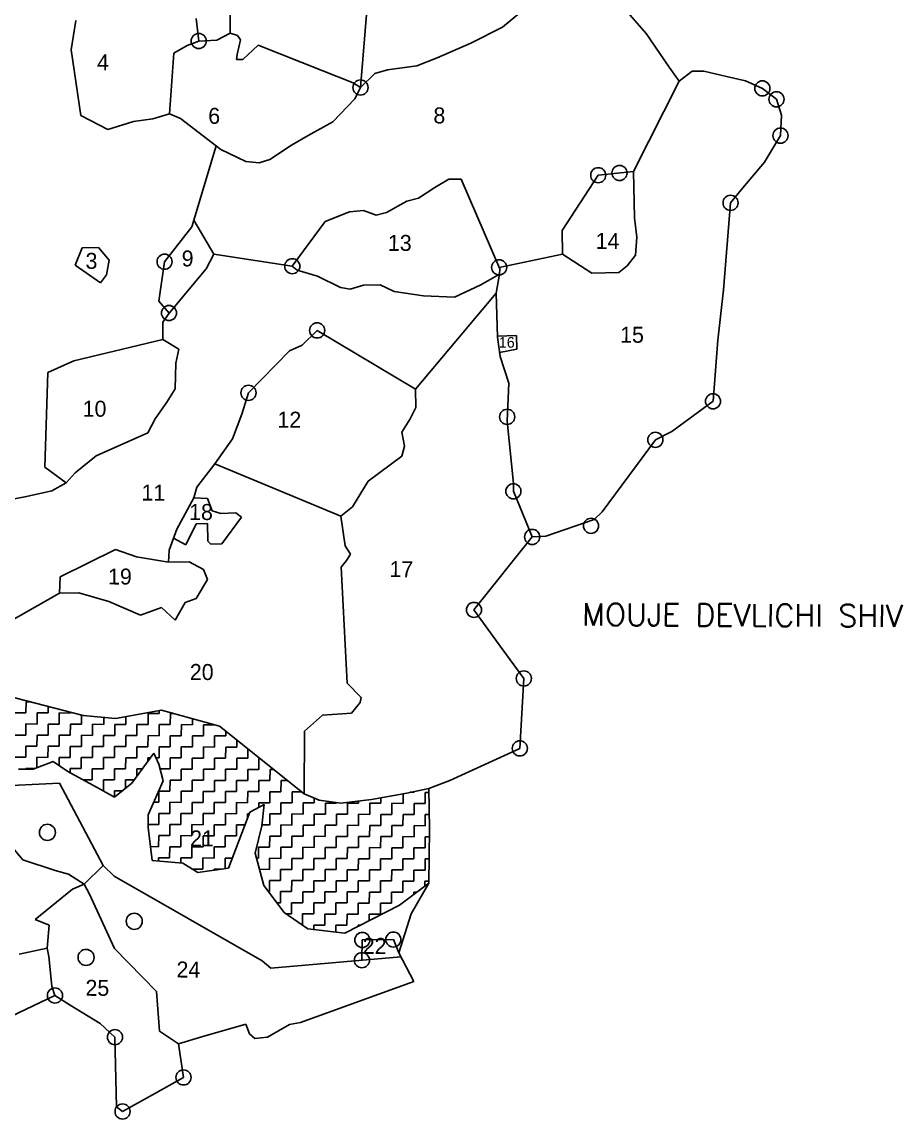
# Model space of a CAD drawing. Header units: metres. Extents: x 338204 to 340532, y 1770248 to 1773292.
# Drawn here: x 339408 to 340532, y 1770864 to 1772265 of the extents above; entities that cross this region are included whole.
import ezdxf

# ---------------------------------------------------------------- set-up
doc = ezdxf.new("R2010")
doc.units = ezdxf.units.M
for name, color, linetype in [('POLY_HATCH', 12, 'Continuous'), ('POLY_PARCEL', 6, 'Continuous'), ('TEXT_MAPOUT', 7, 'Continuous'), ('TEXT_PARCEL', 7, 'Continuous'), ('V_BOUND_LINE', 7, 'Continuous')]:
    doc.layers.add(name, color=color, linetype=linetype)
doc.styles.get("Standard").update_dxf_attribs({"font": 'simplex.shx'})
doc.styles.add('TEXT_MAP', font='', dxfattribs={"height": 1.8})
doc.styles.get('TEXT_MAP').set_extended_font_data('Kruti Dev 050')

msp = doc.modelspace()

# ---------------------------------------------------------------- linework, layer by layer
for centre in [(339634.1, 1772240.2), (339840.5, 1772180.8), (340353.5, 1772179.7), (340371.5, 1772165.8), (340376.6, 1772119.4), (340144, 1772068.8), (340171.2, 1772071.7), (340312.9, 1772033.6), (339590.5, 1771958.4), (339753.5, 1771952.6), (340017.6, 1771951.2), (339596.2, 1771892.9), (339785.2, 1771870.7), (339697.6, 1771791), (340290.5, 1771780.2), (340027.8, 1771760.3), (340216.9, 1771731), (340035.7, 1771665.3), (340134.8, 1771621.2), (340059.7, 1771607), (339985.4, 1771513.8), (340049, 1771426.3), (340043.9, 1771337), (339842.9, 1771092.4), (339882.5, 1771092.9), (339842.4, 1771066.5), (339450.6, 1771021.5), (339527.2, 1770968.3), (339614.7, 1770916.9), (339536.9, 1770873.4)]:
    msp.add_circle(centre, 9.65)
for centre in [(339441, 1771229.8), (339551.8, 1771116.2), (339490.3, 1771070.1)]:
    msp.add_ellipse(centre, major_axis=(7.27, 7.27), ratio=1, start_param=5.493202, end_param=11.776387)
at = {"layer": 'POLY_HATCH'}
for p, q in [((339486.8, 1771378.9), (339370, 1771409.3)), ((339527.9, 1771375), (339486.8, 1771378.9)), ((339586.4, 1771385.9), (339527.9, 1771375)), ((339660.5, 1771365.3), (339586.4, 1771385.9)), ((339768.5, 1771279), (339660.5, 1771365.3)), ((339577, 1771330.9), (339548.7, 1771292.8)), ((339583, 1771316.8), (339577, 1771330.9)), ((339448.2, 1771320.4), (339423, 1771310.5)), ((339467.2, 1771307.3), (339448.2, 1771320.4)), ((339423, 1771310.5), (339403.9, 1771310.6)), ((339508.4, 1771285), (339467.2, 1771307.3)), ((339588.9, 1771295.6), (339583, 1771316.8)), ((339548.7, 1771292.8), (339526.5, 1771274.8)), ((339569.7, 1771252), (339588.9, 1771295.6)), ((339526.5, 1771274.8), (339508.4, 1771285)), ((339787.7, 1771271), (339768.5, 1771279)), ((339854.8, 1771271.8), (339899.5, 1771280)), ((339899.5, 1771280), (339927.8, 1771285.6)), ((339928.5, 1771233.8), (339927.8, 1771285.6)), ((339717.7, 1771265.4), (339699.5, 1771255.5)), ((339714.5, 1771238.3), (339717.7, 1771265.4)), ((339815.3, 1771266.9), (339787.7, 1771271)), ((339854.8, 1771271.8), (339815.3, 1771266.9)), ((339569.6, 1771236), (339569.7, 1771252)), ((339699.5, 1771255.5), (339672, 1771184.2)), ((339574.5, 1771193.7), (339569.6, 1771236)), ((339706.3, 1771203.2), (339714.5, 1771238.3)), ((339927.6, 1771164.9), (339928.5, 1771233.8)), ((339613.7, 1771190.5), (339574.5, 1771193.7)), ((339717.2, 1771161.9), (339706.3, 1771203.2)), ((339632.8, 1771178.4), (339613.7, 1771190.5)), ((339672, 1771184.2), (339632.8, 1771178.4)), ((339927.6, 1771164.9), (339890.2, 1771137)), ((339743.2, 1771127.6), (339717.2, 1771161.9)), ((339890.2, 1771137), (339820.6, 1771101.2)), ((339773.3, 1771106.4), (339743.2, 1771127.6)), ((339820.6, 1771101.2), (339773.3, 1771106.4))]:
    msp.add_line(p, q, dxfattribs=at)
at = {"layer": 'POLY_HATCH', "linetype": 'Continuous'}
for p, q in [((339413.6, 1771382.4), (339413.7, 1771396.5)), ((339413.7, 1771396.5), (339419.3, 1771396.5)), ((339442, 1771382.2), (339442, 1771390.6)), ((339399.5, 1771382.4), (339413.6, 1771382.4)), ((339427.7, 1771368.1), (339427.8, 1771382.3)), ((339427.8, 1771382.3), (339442, 1771382.2)), ((339456.1, 1771382.2), (339470.3, 1771382.1)), ((339456.1, 1771368), (339456.1, 1771382.2)), ((339470.3, 1771382.1), (339470.3, 1771383.2)), ((339484.4, 1771367.9), (339484.5, 1771379.6)), ((339512.8, 1771367.7), (339512.8, 1771376.5)), ((339541.1, 1771367.6), (339541.2, 1771377.5)), ((339569.4, 1771367.5), (339569.5, 1771381.6)), ((339569.5, 1771381.6), (339583.7, 1771381.6)), ((339583.7, 1771381.6), (339583.7, 1771385.4)), ((339597.8, 1771367.3), (339597.9, 1771381.5)), ((339597.9, 1771381.5), (339602.3, 1771381.5)), ((339626.1, 1771367.2), (339626.2, 1771374.9)), ((339413.5, 1771354), (339413.6, 1771368.2)), ((339413.6, 1771368.2), (339427.7, 1771368.1)), ((339441.8, 1771353.9), (339441.9, 1771368.1)), ((339441.9, 1771368.1), (339456.1, 1771368)), ((339470.2, 1771353.8), (339470.3, 1771367.9)), ((339470.3, 1771367.9), (339484.4, 1771367.9)), ((339498.5, 1771353.6), (339498.6, 1771367.8)), ((339498.6, 1771367.8), (339512.8, 1771367.7)), ((339526.9, 1771367.7), (339541.1, 1771367.6)), ((339526.9, 1771353.5), (339526.9, 1771367.7)), ((339555.2, 1771353.4), (339555.3, 1771367.5)), ((339555.3, 1771367.5), (339569.4, 1771367.5)), ((339583.6, 1771367.4), (339597.8, 1771367.3)), ((339583.6, 1771353.2), (339583.6, 1771367.4)), ((339611.9, 1771353.1), (339612, 1771367.3)), ((339612, 1771367.3), (339626.1, 1771367.2)), ((339640.2, 1771353), (339640.3, 1771367.2)), ((339640.3, 1771367.2), (339654.1, 1771367.1)), ((339399.3, 1771354.1), (339413.5, 1771354)), ((339427.6, 1771339.8), (339427.7, 1771354)), ((339427.7, 1771354), (339441.8, 1771353.9)), ((339456, 1771353.8), (339470.2, 1771353.8)), ((339456, 1771339.7), (339456, 1771353.8)), ((339484.3, 1771339.5), (339484.4, 1771353.7)), ((339484.4, 1771353.7), (339498.5, 1771353.6)), ((339512.6, 1771339.4), (339512.7, 1771353.6)), ((339512.7, 1771353.6), (339526.9, 1771353.5)), ((339541, 1771353.4), (339555.2, 1771353.4)), ((339541, 1771339.3), (339541, 1771353.4)), ((339569.3, 1771339.1), (339569.4, 1771353.3)), ((339569.4, 1771353.3), (339583.6, 1771353.2)), ((339597.7, 1771353.2), (339611.9, 1771353.1)), ((339597.7, 1771339), (339597.7, 1771353.2)), ((339626, 1771338.9), (339626.1, 1771353)), ((339626.1, 1771353), (339640.2, 1771353)), ((339654.3, 1771338.7), (339654.4, 1771352.9)), ((339654.4, 1771352.9), (339668.6, 1771352.9)), ((339668.6, 1771352.9), (339668.6, 1771358.8)), ((339682.7, 1771338.6), (339682.7, 1771347.5)), ((339413.4, 1771339.8), (339427.6, 1771339.8)), ((339413.4, 1771325.7), (339413.4, 1771339.8)), ((339441.7, 1771325.5), (339441.8, 1771339.7)), ((339441.8, 1771339.7), (339456, 1771339.7)), ((339470.1, 1771339.6), (339484.3, 1771339.5)), ((339470.1, 1771325.4), (339470.1, 1771339.6)), ((339498.4, 1771325.3), (339498.5, 1771339.5)), ((339498.5, 1771339.5), (339512.6, 1771339.4)), ((339526.7, 1771325.2), (339526.8, 1771339.3)), ((339526.8, 1771339.3), (339541, 1771339.3)), ((339555.1, 1771339.2), (339569.3, 1771339.1)), ((339555.1, 1771325), (339555.1, 1771339.2)), ((339583.4, 1771324.9), (339583.5, 1771339.1)), ((339583.5, 1771339.1), (339597.7, 1771339)), ((339611.8, 1771338.9), (339626, 1771338.9)), ((339611.8, 1771324.8), (339611.8, 1771338.9)), ((339640.1, 1771324.6), (339640.2, 1771338.8)), ((339640.2, 1771338.8), (339654.3, 1771338.7)), ((339668.4, 1771324.5), (339668.5, 1771338.7)), ((339668.5, 1771338.7), (339682.7, 1771338.6)), ((339696.8, 1771324.4), (339696.8, 1771336.2)), ((339399.2, 1771325.7), (339413.4, 1771325.7)), ((339427.5, 1771325.6), (339441.7, 1771325.5)), ((339427.5, 1771312.2), (339427.5, 1771325.6)), ((339455.8, 1771315.1), (339455.9, 1771325.5)), ((339455.9, 1771325.5), (339470.1, 1771325.4)), ((339484.2, 1771325.4), (339498.4, 1771325.3)), ((339484.2, 1771311.2), (339484.2, 1771325.4)), ((339512.5, 1771311.1), (339512.6, 1771325.2)), ((339512.6, 1771325.2), (339526.7, 1771325.2)), ((339540.8, 1771310.9), (339540.9, 1771325.1)), ((339540.9, 1771325.1), (339555.1, 1771325)), ((339569.2, 1771320.4), (339569.3, 1771325)), ((339569.3, 1771325), (339572.6, 1771324.9)), ((339579.6, 1771324.9), (339583.4, 1771324.9)), ((339597.5, 1771310.7), (339597.6, 1771324.8)), ((339597.6, 1771324.8), (339611.8, 1771324.8)), ((339625.9, 1771324.7), (339640.1, 1771324.6)), ((339625.9, 1771310.5), (339625.9, 1771324.7)), ((339654.2, 1771310.4), (339654.3, 1771324.6)), ((339654.3, 1771324.6), (339668.4, 1771324.5)), ((339682.6, 1771324.4), (339696.8, 1771324.4)), ((339682.6, 1771310.3), (339682.6, 1771324.4)), ((339710.9, 1771310.1), (339711, 1771324.3)), ((339711, 1771324.3), (339711.8, 1771324.3)), ((339413.3, 1771311.5), (339425.5, 1771311.5)), ((339413.3, 1771310.5), (339413.3, 1771311.5)), ((339470, 1771311.2), (339484.2, 1771311.2)), ((339470, 1771305.8), (339470, 1771311.2)), ((339498.3, 1771311.1), (339512.5, 1771311.1)), ((339498.3, 1771296.9), (339498.3, 1771311.1)), ((339526.6, 1771296.8), (339526.7, 1771311)), ((339526.7, 1771311), (339540.8, 1771310.9)), ((339555, 1771310.9), (339562.1, 1771310.8)), ((339555, 1771301.2), (339555, 1771310.9)), ((339584.7, 1771310.7), (339597.5, 1771310.7)), ((339611.6, 1771296.4), (339611.7, 1771310.6)), ((339611.7, 1771310.6), (339625.9, 1771310.5)), ((339640, 1771310.5), (339654.2, 1771310.4)), ((339640, 1771296.3), (339640, 1771310.5)), ((339668.3, 1771296.2), (339668.4, 1771310.3)), ((339668.4, 1771310.3), (339682.6, 1771310.3)), ((339696.7, 1771310.2), (339710.9, 1771310.1)), ((339696.7, 1771296), (339696.7, 1771310.2)), ((339725, 1771295.9), (339725.1, 1771310.1)), ((339725.1, 1771310.1), (339729.6, 1771310.1)), ((339486.2, 1771297), (339498.3, 1771296.9)), ((339512.4, 1771296.9), (339526.6, 1771296.8)), ((339512.4, 1771282.7), (339512.4, 1771296.9)), ((339540.7, 1771286.4), (339540.8, 1771296.8)), ((339540.8, 1771296.8), (339551.6, 1771296.7)), ((339597.4, 1771282.3), (339597.5, 1771296.5)), ((339597.5, 1771296.5), (339611.6, 1771296.4)), ((339625.7, 1771282.2), (339625.8, 1771296.4)), ((339625.8, 1771296.4), (339640, 1771296.3)), ((339654.1, 1771296.2), (339668.3, 1771296.2)), ((339654.1, 1771282.1), (339654.1, 1771296.2)), ((339682.4, 1771281.9), (339682.5, 1771296.1)), ((339682.5, 1771296.1), (339696.7, 1771296)), ((339710.8, 1771296), (339725, 1771295.9)), ((339710.8, 1771281.8), (339710.8, 1771296)), ((339739.1, 1771281.7), (339739.2, 1771295.8)), ((339739.2, 1771295.8), (339747.4, 1771295.8)), ((339526.5, 1771282.6), (339536.1, 1771282.6)), ((339526.5, 1771274.9), (339526.5, 1771282.6)), ((339583.2, 1771282.4), (339597.4, 1771282.3)), ((339583.2, 1771268.2), (339583.2, 1771282.4)), ((339611.5, 1771268.1), (339611.6, 1771282.3)), ((339611.6, 1771282.3), (339625.7, 1771282.2)), ((339639.8, 1771268), (339639.9, 1771282.1)), ((339639.9, 1771282.1), (339654.1, 1771282.1)), ((339668.2, 1771267.8), (339668.3, 1771282)), ((339668.3, 1771282), (339682.4, 1771281.9)), ((339696.5, 1771267.7), (339696.6, 1771281.9)), ((339696.6, 1771281.9), (339710.8, 1771281.8)), ((339724.9, 1771281.7), (339739.1, 1771281.7)), ((339724.9, 1771267.6), (339724.9, 1771281.7)), ((339753.2, 1771267.4), (339753.3, 1771281.6)), ((339753.3, 1771281.6), (339765.3, 1771281.6)), ((339894.9, 1771266.8), (339895, 1771279.2)), ((339903.9, 1771280.9), (339909.2, 1771280.9)), ((339909.2, 1771280.9), (339909.2, 1771281.9)), ((339923.3, 1771280.8), (339927.8, 1771280.8)), ((339923.3, 1771266.7), (339923.3, 1771280.8)), ((339576.9, 1771268.2), (339583.2, 1771268.2)), ((339597.3, 1771268.2), (339611.5, 1771268.1)), ((339597.3, 1771254), (339597.3, 1771268.2)), ((339625.6, 1771253.9), (339625.7, 1771268)), ((339625.7, 1771268), (339639.8, 1771268)), ((339654, 1771267.9), (339668.2, 1771267.8)), ((339654, 1771253.7), (339654, 1771267.9)), ((339682.3, 1771253.6), (339682.4, 1771267.8)), ((339682.4, 1771267.8), (339696.5, 1771267.7)), ((339710.7, 1771267.6), (339724.9, 1771267.6)), ((339710.7, 1771261.6), (339710.7, 1771267.6)), ((339739, 1771267.5), (339753.2, 1771267.4)), ((339739, 1771253.3), (339739, 1771267.5)), ((339767.3, 1771253.2), (339767.4, 1771267.4)), ((339767.4, 1771267.4), (339781.6, 1771267.3)), ((339781.6, 1771267.3), (339781.6, 1771273.5)), ((339795.7, 1771267.2), (339809.9, 1771267.2)), ((339795.7, 1771253.1), (339795.7, 1771267.2)), ((339809.9, 1771267.2), (339809.9, 1771267.7)), ((339824, 1771252.9), (339824.1, 1771267.1)), ((339824.1, 1771267.1), (339838.2, 1771267)), ((339838.2, 1771267), (339838.2, 1771269.7)), ((339852.3, 1771252.8), (339852.4, 1771267)), ((339852.4, 1771267), (339866.6, 1771266.9)), ((339866.6, 1771266.9), (339866.6, 1771274)), ((339880.7, 1771266.9), (339894.9, 1771266.8)), ((339880.7, 1771252.7), (339880.7, 1771266.9)), ((339909, 1771252.6), (339909.1, 1771266.7)), ((339909.1, 1771266.7), (339923.3, 1771266.7)), ((339583, 1771239.9), (339583.1, 1771254)), ((339583.1, 1771254), (339597.3, 1771254)), ((339611.4, 1771253.9), (339625.6, 1771253.9)), ((339611.4, 1771239.7), (339611.4, 1771253.9)), ((339639.7, 1771239.6), (339639.8, 1771253.8)), ((339639.8, 1771253.8), (339654, 1771253.7)), ((339668.1, 1771253.7), (339682.3, 1771253.6)), ((339668.1, 1771239.5), (339668.1, 1771253.7)), ((339696.4, 1771247.5), (339696.5, 1771253.5)), ((339696.5, 1771253.5), (339698.8, 1771253.5)), ((339724.7, 1771239.2), (339724.8, 1771253.4)), ((339724.8, 1771253.4), (339739, 1771253.3)), ((339753.1, 1771253.3), (339767.3, 1771253.2)), ((339753.1, 1771239.1), (339753.1, 1771253.3)), ((339781.4, 1771239), (339781.5, 1771253.1)), ((339781.5, 1771253.1), (339795.7, 1771253.1)), ((339809.8, 1771253), (339824, 1771252.9)), ((339809.8, 1771238.8), (339809.8, 1771253)), ((339838.1, 1771238.7), (339838.2, 1771252.9)), ((339838.2, 1771252.9), (339852.3, 1771252.8)), ((339866.4, 1771238.6), (339866.5, 1771252.7)), ((339866.5, 1771252.7), (339880.7, 1771252.7)), ((339894.8, 1771238.4), (339894.9, 1771252.6)), ((339894.9, 1771252.6), (339909, 1771252.6)), ((339923.1, 1771238.3), (339923.2, 1771252.5)), ((339923.2, 1771252.5), (339928.2, 1771252.5)), ((339569.6, 1771239.9), (339583, 1771239.9)), ((339597.1, 1771225.6), (339597.2, 1771239.8)), ((339597.2, 1771239.8), (339611.4, 1771239.7)), ((339625.5, 1771239.7), (339639.7, 1771239.6)), ((339625.5, 1771225.5), (339625.5, 1771239.7)), ((339653.8, 1771225.4), (339653.9, 1771239.6)), ((339653.9, 1771239.6), (339668.1, 1771239.5)), ((339682.2, 1771239.4), (339693.3, 1771239.4)), ((339682.2, 1771225.2), (339682.2, 1771239.4)), ((339714.6, 1771239.3), (339724.7, 1771239.2)), ((339738.8, 1771225), (339738.9, 1771239.2)), ((339738.9, 1771239.2), (339753.1, 1771239.1)), ((339767.2, 1771239), (339781.4, 1771239)), ((339767.2, 1771224.9), (339767.2, 1771239)), ((339795.5, 1771224.7), (339795.6, 1771238.9)), ((339795.6, 1771238.9), (339809.8, 1771238.8)), ((339823.9, 1771238.8), (339838.1, 1771238.7)), ((339823.9, 1771224.6), (339823.9, 1771238.8)), ((339852.2, 1771224.5), (339852.3, 1771238.6)), ((339852.3, 1771238.6), (339866.4, 1771238.6)), ((339880.5, 1771224.3), (339880.6, 1771238.5)), ((339880.6, 1771238.5), (339894.8, 1771238.4)), ((339908.9, 1771224.2), (339909, 1771238.4)), ((339909, 1771238.4), (339923.1, 1771238.3)), ((339582.9, 1771211.5), (339583, 1771225.7)), ((339583, 1771225.7), (339597.1, 1771225.6)), ((339611.2, 1771211.4), (339611.3, 1771225.6)), ((339611.3, 1771225.6), (339625.5, 1771225.5)), ((339639.6, 1771225.4), (339653.8, 1771225.4)), ((339639.6, 1771211.3), (339639.6, 1771225.4)), ((339667.9, 1771211.1), (339668, 1771225.3)), ((339668, 1771225.3), (339682.2, 1771225.2)), ((339724.6, 1771210.9), (339724.7, 1771225.1)), ((339724.7, 1771225.1), (339738.8, 1771225)), ((339752.9, 1771210.8), (339753, 1771224.9)), ((339753, 1771224.9), (339767.2, 1771224.9)), ((339781.3, 1771210.6), (339781.4, 1771224.8)), ((339781.4, 1771224.8), (339795.5, 1771224.7)), ((339809.6, 1771210.5), (339809.7, 1771224.7)), ((339809.7, 1771224.7), (339823.9, 1771224.6)), ((339838, 1771224.5), (339852.2, 1771224.5)), ((339838, 1771210.4), (339838, 1771224.5)), ((339866.3, 1771210.2), (339866.4, 1771224.4)), ((339866.4, 1771224.4), (339880.5, 1771224.3)), ((339894.7, 1771224.3), (339908.9, 1771224.2)), ((339894.7, 1771210.1), (339894.7, 1771224.3)), ((339923, 1771210), (339923.1, 1771224.1)), ((339923.1, 1771224.1), (339928.3, 1771224.1)), ((339572.4, 1771211.6), (339582.9, 1771211.5)), ((339597, 1771197.3), (339597.1, 1771211.5)), ((339597.1, 1771211.5), (339611.2, 1771211.4)), ((339625.3, 1771197.2), (339625.4, 1771211.3)), ((339625.4, 1771211.3), (339639.6, 1771211.3)), ((339653.7, 1771197), (339653.8, 1771211.2)), ((339653.8, 1771211.2), (339667.9, 1771211.1)), ((339682.1, 1771211.1), (339682.4, 1771211.1)), ((339682.1, 1771210.3), (339682.1, 1771211.1)), ((339710.4, 1771210.9), (339724.6, 1771210.9)), ((339710.4, 1771196.8), (339710.4, 1771210.9)), ((339738.7, 1771196.6), (339738.8, 1771210.8)), ((339738.8, 1771210.8), (339752.9, 1771210.8)), ((339767.1, 1771210.7), (339781.3, 1771210.6)), ((339767.1, 1771196.5), (339767.1, 1771210.7)), ((339795.4, 1771196.4), (339795.5, 1771210.6)), ((339795.5, 1771210.6), (339809.6, 1771210.5)), ((339823.7, 1771196.3), (339823.8, 1771210.4)), ((339823.8, 1771210.4), (339838, 1771210.4)), ((339852.1, 1771210.3), (339866.3, 1771210.2)), ((339852.1, 1771196.1), (339852.1, 1771210.3)), ((339880.4, 1771196), (339880.5, 1771210.2)), ((339880.5, 1771210.2), (339894.7, 1771210.1)), ((339908.8, 1771210), (339923, 1771210)), ((339908.8, 1771195.9), (339908.8, 1771210)), ((339582.8, 1771197.4), (339597, 1771197.3)), ((339582.8, 1771193), (339582.8, 1771197.4)), ((339611.1, 1771190.7), (339611.2, 1771197.2)), ((339611.2, 1771197.2), (339625.3, 1771197.2)), ((339639.5, 1771197.1), (339653.7, 1771197)), ((339639.5, 1771182.9), (339639.5, 1771197.1)), ((339667.8, 1771183.6), (339667.9, 1771197)), ((339667.9, 1771197), (339676.9, 1771196.9)), ((339708, 1771196.8), (339710.4, 1771196.8)), ((339724.5, 1771196.7), (339738.7, 1771196.6)), ((339724.5, 1771182.5), (339724.5, 1771196.7)), ((339752.8, 1771182.4), (339752.9, 1771196.6)), ((339752.9, 1771196.6), (339767.1, 1771196.5)), ((339781.2, 1771196.5), (339795.4, 1771196.4)), ((339781.2, 1771182.3), (339781.2, 1771196.5)), ((339809.5, 1771182.2), (339809.6, 1771196.3)), ((339809.6, 1771196.3), (339823.7, 1771196.3)), ((339837.8, 1771182), (339837.9, 1771196.2)), ((339837.9, 1771196.2), (339852.1, 1771196.1)), ((339866.2, 1771196.1), (339880.4, 1771196)), ((339866.2, 1771181.9), (339866.2, 1771196.1)), ((339894.5, 1771181.8), (339894.6, 1771195.9)), ((339894.6, 1771195.9), (339908.8, 1771195.9)), ((339922.9, 1771195.8), (339928, 1771195.8)), ((339922.9, 1771181.6), (339922.9, 1771195.8)), ((339625.5, 1771183), (339639.5, 1771182.9)), ((339653.6, 1771182.9), (339662.5, 1771182.8)), ((339653.6, 1771181.5), (339653.6, 1771182.9)), ((339711.7, 1771182.6), (339724.5, 1771182.5)), ((339738.6, 1771182.5), (339752.8, 1771182.4)), ((339738.6, 1771168.3), (339738.6, 1771182.5)), ((339766.9, 1771168.2), (339767, 1771182.3)), ((339767, 1771182.3), (339781.2, 1771182.3)), ((339795.3, 1771182.2), (339809.5, 1771182.2)), ((339795.3, 1771168), (339795.3, 1771182.2)), ((339823.6, 1771167.9), (339823.7, 1771182.1)), ((339823.7, 1771182.1), (339837.8, 1771182)), ((339851.9, 1771167.8), (339852, 1771182)), ((339852, 1771182), (339866.2, 1771181.9)), ((339880.3, 1771167.7), (339880.4, 1771181.8)), ((339880.4, 1771181.8), (339894.5, 1771181.8)), ((339908.6, 1771167.5), (339908.7, 1771181.7)), ((339908.7, 1771181.7), (339922.9, 1771181.6)), ((339724.3, 1771154.2), (339724.4, 1771168.4)), ((339724.4, 1771168.4), (339738.6, 1771168.3)), ((339752.7, 1771154.1), (339752.8, 1771168.2)), ((339752.8, 1771168.2), (339766.9, 1771168.2)), ((339781, 1771153.9), (339781.1, 1771168.1)), ((339781.1, 1771168.1), (339795.3, 1771168)), ((339809.4, 1771168), (339823.6, 1771167.9)), ((339809.4, 1771153.8), (339809.4, 1771168)), ((339837.7, 1771153.7), (339837.8, 1771167.9)), ((339837.8, 1771167.9), (339851.9, 1771167.8)), ((339866.1, 1771167.7), (339880.3, 1771167.7)), ((339866.1, 1771153.6), (339866.1, 1771167.7)), ((339894.4, 1771153.4), (339894.5, 1771167.6)), ((339894.5, 1771167.6), (339908.6, 1771167.5)), ((339922.8, 1771167.5), (339927.7, 1771167.4)), ((339922.8, 1771161.3), (339922.8, 1771167.5)), ((339723.1, 1771154.2), (339724.3, 1771154.2)), ((339738.5, 1771154.1), (339752.7, 1771154.1)), ((339738.5, 1771140), (339738.5, 1771154.1)), ((339766.8, 1771139.8), (339766.9, 1771154)), ((339766.9, 1771154), (339781, 1771153.9)), ((339795.1, 1771139.7), (339795.2, 1771153.9)), ((339795.2, 1771153.9), (339809.4, 1771153.8)), ((339823.5, 1771153.7), (339837.7, 1771153.7)), ((339823.5, 1771139.6), (339823.5, 1771153.7)), ((339851.8, 1771139.4), (339851.9, 1771153.6)), ((339851.9, 1771153.6), (339866.1, 1771153.6)), ((339880.2, 1771153.5), (339894.4, 1771153.4)), ((339880.2, 1771139.3), (339880.2, 1771153.5)), ((339908.6, 1771153.4), (339912.1, 1771153.3)), ((339908.6, 1771150.7), (339908.6, 1771153.4)), ((339733.8, 1771140), (339738.5, 1771140)), ((339752.6, 1771139.9), (339766.8, 1771139.8)), ((339752.6, 1771125.7), (339752.6, 1771139.9)), ((339780.9, 1771125.6), (339781, 1771139.8)), ((339781, 1771139.8), (339795.1, 1771139.7)), ((339809.2, 1771125.5), (339809.3, 1771139.6)), ((339809.3, 1771139.6), (339823.5, 1771139.6)), ((339837.6, 1771139.5), (339851.8, 1771139.4)), ((339837.6, 1771125.3), (339837.6, 1771139.5)), ((339865.9, 1771125.2), (339866, 1771139.4)), ((339866, 1771139.4), (339880.2, 1771139.3)), ((339745.9, 1771125.8), (339752.6, 1771125.7)), ((339766.7, 1771125.7), (339780.9, 1771125.6)), ((339766.7, 1771111.5), (339766.7, 1771125.7)), ((339795, 1771111.4), (339795.1, 1771125.5)), ((339795.1, 1771125.5), (339809.2, 1771125.5)), ((339823.3, 1771111.2), (339823.4, 1771125.4)), ((339823.4, 1771125.4), (339837.6, 1771125.3)), ((339851.7, 1771117.2), (339851.8, 1771125.3)), ((339851.8, 1771125.3), (339865.9, 1771125.2)), ((339766.1, 1771111.5), (339766.7, 1771111.5)), ((339780.8, 1771111.4), (339795, 1771111.4)), ((339780.8, 1771105.6), (339780.8, 1771111.4)), ((339809.1, 1771102.4), (339809.2, 1771111.3)), ((339809.2, 1771111.3), (339823.3, 1771111.2)), ((339837.5, 1771111.2), (339840, 1771111.2)), ((339837.5, 1771109.9), (339837.5, 1771111.2))]:
    msp.add_line(p, q, dxfattribs=at)
at = {"layer": 'POLY_PARCEL'}
for p, q in [((339477.1, 1772266.3), (339471.3, 1772228.9)), ((339683.8, 1772247.4), (339674.1, 1772250.1)), ((339683.3, 1772223), (339687.5, 1772241.7)), ((339687.5, 1772241.7), (339683.8, 1772247.4)), ((339471.3, 1772228.9), (339483.8, 1772144.9)), ((339602.3, 1772224.6), (339619.2, 1772234.4)), ((339619.2, 1772234.4), (339634.1, 1772240.2)), ((339710, 1772234.9), (339690.4, 1772216.6)), ((339792.4, 1772202.2), (339710, 1772234.9)), ((339596.7, 1772147.3), (339602.3, 1772224.6)), ((339682.2, 1772216.7), (339683.3, 1772223)), ((339690.4, 1772216.6), (339682.2, 1772216.7)), ((339831.3, 1772186.6), (339792.4, 1772202.2)), ((339840.5, 1772180.8), (339831.3, 1772186.6)), ((340247.5, 1772189), (340189.1, 1772073.6)), ((339833.4, 1772166.4), (339840.5, 1772180.8)), ((339805.3, 1772137), (339833.4, 1772166.4)), ((339483.8, 1772144.9), (339518, 1772127.3)), ((339575.7, 1772141), (339596.7, 1772147.3)), ((339596.7, 1772147.3), (339610.7, 1772141.4)), ((339518, 1772127.3), (339550.7, 1772137.6)), ((339550.7, 1772137.6), (339575.7, 1772141)), ((339610.7, 1772141.4), (339662.3, 1772101.7)), ((339773.7, 1772119.7), (339805.3, 1772137)), ((339752.7, 1772107), (339773.7, 1772119.7)), ((339656.3, 1772106.3), (339625.1, 1772002.9)), ((339662.3, 1772101.7), (339694.4, 1772086.3)), ((339724.7, 1772089.1), (339752.7, 1772107)), ((339711.3, 1772084.5), (339724.7, 1772089.1)), ((339694.4, 1772086.3), (339711.3, 1772084.5)), ((340189.1, 1772073.6), (340144, 1772068.8)), ((340190.2, 1772014.5), (340189.1, 1772073.6)), ((339935.5, 1772053.2), (339953.3, 1772063.8)), ((339953.3, 1772063.8), (339968.9, 1772063.7)), ((339968.9, 1772063.7), (340018.5, 1771949.2)), ((340144, 1772068.8), (340097.8, 1771998.1)), ((339914.8, 1772039.6), (339935.5, 1772053.2)), ((339873.6, 1772021.1), (339899.5, 1772035.7)), ((339899.5, 1772035.7), (339914.8, 1772039.6)), ((339795.4, 1772009.7), (339826.4, 1772022.3)), ((339826.4, 1772022.3), (339844.5, 1772024)), ((339844.5, 1772024), (339860.4, 1772017.9)), ((339860.4, 1772017.9), (339873.6, 1772021.1)), ((339653.3, 1771968), (339627.7, 1772011.4)), ((339753.5, 1771952.6), (339795.4, 1772009.7)), ((340193.3, 1771989.9), (340190.2, 1772014.5)), ((339625.1, 1772002.9), (339590.5, 1771958.4)), ((340097.8, 1771998.1), (340098.3, 1771968.1)), ((340191.6, 1771966.6), (340193.3, 1771989.9)), ((339476.4, 1771953.8), (339485.3, 1771976)), ((339485.3, 1771976), (339506.2, 1771976.6)), ((339506.2, 1771976.6), (339519.7, 1771960.4)), ((339643.5, 1771949.3), (339653.3, 1771968)), ((339653.3, 1771968), (339753.5, 1771952.6)), ((340098.3, 1771968.1), (340017.6, 1771951.2)), ((340098.3, 1771968.1), (340135.7, 1771943.9)), ((340181.1, 1771953.3), (340191.6, 1771966.6)), ((339508.7, 1771931.4), (339476.4, 1771953.8)), ((339519.7, 1771960.4), (339516.2, 1771941.5)), ((339590.5, 1771958.4), (339583, 1771908)), ((339596.2, 1771892.9), (339643.5, 1771949.3)), ((339759.7, 1771947.5), (339753.5, 1771952.6)), ((339785.6, 1771939.8), (339759.7, 1771947.5)), ((340018.5, 1771949.2), (340017.8, 1771942.3)), ((340170.2, 1771944.5), (340181.1, 1771953.3)), ((339516.2, 1771941.5), (339508.7, 1771931.4)), ((339814.9, 1771925.5), (339785.6, 1771939.8)), ((340017.8, 1771942.3), (339994.1, 1771928.8)), ((340017.8, 1771942.3), (340013.8, 1771918.4)), ((340135.7, 1771943.9), (340170.2, 1771944.5)), ((339827.5, 1771923.2), (339814.9, 1771925.5)), ((339844.6, 1771928.5), (339827.5, 1771923.2)), ((339865.5, 1771929), (339844.6, 1771928.5)), ((339883.5, 1771920.4), (339865.5, 1771929)), ((339921, 1771914.9), (339883.5, 1771920.4)), ((339994.1, 1771928.8), (339960.5, 1771913.1)), ((339583, 1771908), (339596.2, 1771892.9)), ((340013.8, 1771918.4), (339910.7, 1771795.8)), ((339960.5, 1771913.1), (339921, 1771914.9)), ((340013.8, 1771918.4), (340015.6, 1771862.2)), ((339588.5, 1771881.4), (339596.2, 1771892.9)), ((339588.4, 1771859.2), (339588.5, 1771881.4)), ((339785.2, 1771870.7), (339766.3, 1771852)), ((339910.7, 1771795.8), (339785.2, 1771870.7)), ((340015.5, 1771863.5), (340039.7, 1771864)), ((340039.7, 1771864), (340040, 1771846.6)), ((339474.9, 1771831.8), (339588.4, 1771859.2)), ((339588.4, 1771859.2), (339608.9, 1771846.6)), ((339766.3, 1771852), (339749.9, 1771844.5)), ((340015.6, 1771862.2), (340018.7, 1771837.3)), ((339608.9, 1771846.6), (339604.8, 1771829)), ((339749.9, 1771844.5), (339697.6, 1771791)), ((340040, 1771846.6), (340018.1, 1771842.6)), ((340018.7, 1771837.3), (340029.7, 1771803.2)), ((339441.6, 1771817), (339474.9, 1771831.8)), ((339604.8, 1771829), (339604.1, 1771795.9)), ((339437.7, 1771696.2), (339441.6, 1771817)), ((339604.1, 1771795.9), (339593.2, 1771778.9)), ((339911.1, 1771772.3), (339910.7, 1771795.8)), ((340029.7, 1771803.2), (340027.6, 1771754.7)), ((339697.6, 1771791), (339689.1, 1771763.9)), ((339593.2, 1771778.9), (339578.3, 1771757.9)), ((339904, 1771757.7), (339911.1, 1771772.3)), ((339578.3, 1771757.9), (339569.1, 1771739.8)), ((339689.1, 1771763.9), (339677.2, 1771732.4)), ((339893.3, 1771740.6), (339904, 1771757.7)), ((340027.6, 1771754.7), (340035.7, 1771675.1)), ((339569.1, 1771739.8), (339503.4, 1771710.5)), ((339896.8, 1771723), (339893.3, 1771740.6)), ((339677.2, 1771732.4), (339654.8, 1771700.3)), ((339503.4, 1771710.5), (339476.4, 1771688.7)), ((339850.3, 1771678.2), (339893.2, 1771710.2)), ((339893.2, 1771710.2), (339896.8, 1771723)), ((339464.9, 1771676.1), (339437.7, 1771696.2)), ((339631.7, 1771670.6), (339654.8, 1771700.3)), ((339654.8, 1771700.3), (339815.6, 1771633.3)), ((339476.4, 1771688.7), (339464.9, 1771676.1)), ((339446.7, 1771666), (339464.9, 1771676.1)), ((339627.7, 1771657.1), (339631.7, 1771670.6)), ((339830.3, 1771645.6), (339850.3, 1771678.2)), ((340035.7, 1771675.1), (340035.7, 1771665.3)), ((339370.2, 1771650.4), (339414.1, 1771658.7)), ((339414.1, 1771658.7), (339446.7, 1771666)), ((339606.2, 1771617.1), (339627.7, 1771657.1)), ((339627.7, 1771657.1), (339645.5, 1771656.2)), ((339645.5, 1771656.2), (339651.4, 1771640.3)), ((340035.7, 1771665.3), (340059.7, 1771607)), ((339651.4, 1771640.3), (339662.2, 1771636.8)), ((339815.6, 1771633.3), (339830.3, 1771645.6)), ((339662.2, 1771636.8), (339681.5, 1771637.7)), ((339688.9, 1771632.2), (339663.5, 1771598.2)), ((339681.5, 1771637.7), (339688.9, 1771632.2)), ((339815.6, 1771633.3), (339821.2, 1771595.7)), ((339596.2, 1771590), (339606.2, 1771617.1)), ((339631, 1771623.6), (339617.5, 1771596.9)), ((339645.3, 1771624), (339631, 1771623.6)), ((339645.7, 1771601.8), (339645.3, 1771624)), ((339617.5, 1771596.9), (339601.8, 1771605.4)), ((339649.7, 1771597.8), (339645.7, 1771601.8)), ((339663.5, 1771598.2), (339649.7, 1771597.8)), ((339457.4, 1771556), (339527.7, 1771590.9)), ((339527.7, 1771590.9), (339554.7, 1771581.6)), ((339595.7, 1771574.7), (339596.2, 1771590)), ((339821.2, 1771595.7), (339827.6, 1771585.2)), ((339827.6, 1771585.2), (339822.9, 1771577)), ((339554.7, 1771581.6), (339595.7, 1771574.7)), ((339595.7, 1771574.7), (339622, 1771575)), ((339622, 1771575), (339640.3, 1771565.3)), ((339822.9, 1771577), (339815.8, 1771568.3)), ((339456.4, 1771535.3), (339457.4, 1771556)), ((339640.3, 1771565.3), (339645.5, 1771552.7)), ((339815.8, 1771568.3), (339823.7, 1771420.3)), ((339645.5, 1771552.7), (339630.9, 1771528.2)), ((339309.4, 1771451.6), (339456.4, 1771535.3)), ((339481.2, 1771535.6), (339456.4, 1771535.3)), ((339519.3, 1771524.4), (339481.2, 1771535.6)), ((339630.9, 1771528.2), (339616.9, 1771523.4)), ((339559.8, 1771507.3), (339519.3, 1771524.4)), ((339586.4, 1771516.8), (339559.8, 1771507.3)), ((339604.2, 1771500.8), (339586.4, 1771516.8)), ((339616.9, 1771523.4), (339604.2, 1771500.8)), ((339823.7, 1771420.3), (339841.3, 1771402.1)), ((339486.8, 1771378.9), (339370, 1771409.3)), ((339841.3, 1771402.1), (339840.2, 1771395.7)), ((339840.2, 1771395.7), (339828.9, 1771381.9)), ((339527.9, 1771375), (339486.8, 1771378.9)), ((339586.4, 1771385.9), (339527.9, 1771375)), ((339660.5, 1771365.3), (339586.4, 1771385.9)), ((339792, 1771379.4), (339768.9, 1771359)), ((339828.9, 1771381.9), (339792, 1771379.4)), ((339768.5, 1771279), (339660.5, 1771365.3)), ((339768.9, 1771359), (339768.5, 1771279)), ((339456.3, 1771292.6), (339386.7, 1771289)), ((339512, 1771187.4), (339456.3, 1771292.6)), ((339768.5, 1771279), (339787.7, 1771271)), ((339854.8, 1771271.8), (339899.5, 1771280)), ((339899.5, 1771280), (339927.8, 1771285.6)), ((339787.7, 1771271), (339815.3, 1771266.9)), ((339815.3, 1771266.9), (339854.8, 1771271.8)), ((339396.3, 1771210.3), (339409.6, 1771194.7)), ((339409.6, 1771194.7), (339451, 1771181.2)), ((339451, 1771181.2), (339468, 1771176.4)), ((339487.7, 1771163.7), (339512, 1771187.4)), ((339512, 1771187.4), (339526, 1771174)), ((339468, 1771176.4), (339487.7, 1771163.7)), ((339473, 1771157.4), (339487.7, 1771163.7)), ((339487.7, 1771163.7), (339494.8, 1771151)), ((339526, 1771174), (339715, 1771065.7)), ((339425.3, 1771118.5), (339473, 1771157.4)), ((339494.8, 1771151), (339526.8, 1771081.6)), ((339443.3, 1771111.3), (339425.3, 1771118.5)), ((339440.6, 1771081.9), (339443.3, 1771111.3)), ((339842.9, 1771092.4), (339882.5, 1771092.9)), ((339882.5, 1771092.9), (339889.4, 1771075.8)), ((339404.9, 1771074.1), (339440.6, 1771081.9)), ((339442.9, 1771071.3), (339440.6, 1771081.9)), ((339526.8, 1771081.6), (339580, 1771026.6)), ((339842.4, 1771066.5), (339842.9, 1771092.4)), ((339446.5, 1771033.2), (339442.9, 1771071.3)), ((339715, 1771065.7), (339726.2, 1771056.6)), ((339726.2, 1771056.6), (339892.1, 1771070.7)), ((339450.6, 1771021.5), (339446.5, 1771033.2)), ((339580, 1771026.6), (339584, 1770975.9)), ((339584, 1770975.9), (339608.4, 1770959.9))]:
    msp.add_line(p, q, dxfattribs=at)
at = {"layer": 'V_BOUND_LINE', "ltscale": 10}
for p, q in [((340205.2, 1772249.7), (340151.4, 1772312)), ((340077.9, 1772304.5), (340021.6, 1772257.7)), ((339840.5, 1772180.8), (339849.7, 1772289.2)), ((339674.3, 1772276.1), (339674.1, 1772250.1)), ((339634.1, 1772240.2), (339630.9, 1772268.9)), ((340021.6, 1772257.7), (339981.3, 1772237.3)), ((339674.1, 1772250.1), (339657.2, 1772241.2)), ((340234.5, 1772206.7), (340205.2, 1772249.7)), ((339657.2, 1772241.2), (339634.1, 1772240.2)), ((339981.3, 1772237.3), (339938.6, 1772218.7)), ((339938.6, 1772218.7), (339912.4, 1772208.4)), ((339875.1, 1772203.2), (339858.9, 1772198.7)), ((339912.4, 1772208.4), (339875.1, 1772203.2)), ((340247.5, 1772189), (340234.5, 1772206.7)), ((340263.8, 1772201.5), (340247.5, 1772189)), ((340278.6, 1772201.7), (340263.8, 1772201.5)), ((340307.6, 1772195), (340278.6, 1772201.7)), ((339858.9, 1772198.7), (339840.5, 1772180.8)), ((340331.8, 1772189.3), (340307.6, 1772195)), ((340353.5, 1772179.7), (340331.8, 1772189.3)), ((340371.5, 1772165.8), (340353.5, 1772179.7)), ((340377.8, 1772145.4), (340371.5, 1772165.8)), ((340376.6, 1772119.4), (340377.8, 1772145.4)), ((340356.3, 1772085.6), (340376.6, 1772119.4)), ((340328.4, 1772052.7), (340356.3, 1772085.6)), ((340312.9, 1772033.6), (340328.4, 1772052.7)), ((340303.9, 1771922.6), (340312.9, 1772033.6)), ((340296.7, 1771858.3), (340303.9, 1771922.6)), ((340290.5, 1771780.2), (340296.7, 1771858.3)), ((340237.8, 1771741.8), (340290.5, 1771780.2)), ((340216.9, 1771731), (340237.8, 1771741.8)), ((340149.1, 1771639.1), (340216.9, 1771731)), ((340138.9, 1771629.4), (340149.1, 1771639.1)), ((340077.2, 1771608), (340138.9, 1771629.4)), ((339985.4, 1771513.8), (340059.7, 1771607)), ((340059.7, 1771607), (340077.2, 1771608)), ((340018.9, 1771467.5), (339985.4, 1771513.8)), ((340049, 1771426.3), (340018.9, 1771467.5)), ((340043.9, 1771337), (340049, 1771426.3)), ((339954.4, 1771296.2), (340043.9, 1771337)), ((339927.8, 1771285.6), (339954.4, 1771296.2)), ((339928.5, 1771233.8), (339927.8, 1771285.6)), ((339927.6, 1771164.9), (339928.5, 1771233.8)), ((339905.1, 1771125.9), (339927.6, 1771164.9)), ((339889.4, 1771075.8), (339905.1, 1771125.9)), ((339908.8, 1771039.4), (339889.4, 1771075.8)), ((339764.2, 1770987.2), (339908.8, 1771039.4)), ((339339.3, 1770968.4), (339450.6, 1771021.5)), ((339450.6, 1771021.5), (339470.1, 1771009.1)), ((339470.1, 1771009.1), (339508.4, 1770985.8)), ((339508.4, 1770985.8), (339527.2, 1770968.3)), ((339639.2, 1770969), (339694.1, 1770984.7)), ((339694.1, 1770984.7), (339699.1, 1770972.5)), ((339722, 1770968.2), (339750.1, 1770984.4)), ((339750.1, 1770984.4), (339764.2, 1770987.2)), ((339527.2, 1770968.3), (339529, 1770879.2)), ((339608.4, 1770959.9), (339639.2, 1770969)), ((339699.1, 1770972.5), (339705.6, 1770966.5)), ((339705.6, 1770966.5), (339722, 1770968.2)), ((339614.7, 1770916.9), (339608.4, 1770959.9)), ((339574.9, 1770894.7), (339614.7, 1770916.9)), ((339536.9, 1770873.4), (339574.9, 1770894.7)), ((339529, 1770879.2), (339536.9, 1770873.4))]:
    msp.add_line(p, q, dxfattribs=at)

# ---------------------------------------------------------------- texts
at = {"layer": 'TEXT_MAPOUT'}
msp.add_text('MOUJE DEVLICHI SHIV', height=28.342, rotation=359.7373, dxfattribs=at).set_placement((340123.5, 1771493.9))
at = {"layer": 'TEXT_PARCEL', "style": 'TEXT_MAP'}
for s, height, p in [('4', 20.4, (339504.2, 1772202.8)), ('6', 20.4, (339646.2, 1772134.5)), ('8', 20.4, (339933.6, 1772135)), ('13', 20.41, (339875.5, 1771972.3)), ('14', 20.41, (340140.7, 1771974.8)), ('3', 20.4, (339489.6, 1771949.3)), ('9', 20.4, (339612.3, 1771952.4)), ('15', 20.41, (340171.9, 1771855)), ('16', 13.6, (340017.1, 1771848.7)), ('10', 20.41, (339485.9, 1771760.6)), ('12', 20.41, (339734.5, 1771746.6)), ('11', 20.41, (339561, 1771653.5)), ('18', 20.41, (339621.8, 1771628.7)), ('17', 20.41, (339877.5, 1771555.7)), ('19', 20.41, (339518.3, 1771546.3)), ('20', 20.41, (339622.7, 1771424.4)), ('21', 20.41, (339623, 1771211.9)), ('22', 20.41, (339843.4, 1771074.7)), ('24', 20.41, (339605.7, 1771044.5)), ('25', 20.41, (339489.5, 1771021.1))]:
    msp.add_text(s, height=height, rotation=359.7373, dxfattribs=at).set_placement(p)

doc.saveas('drawing.dxf')
